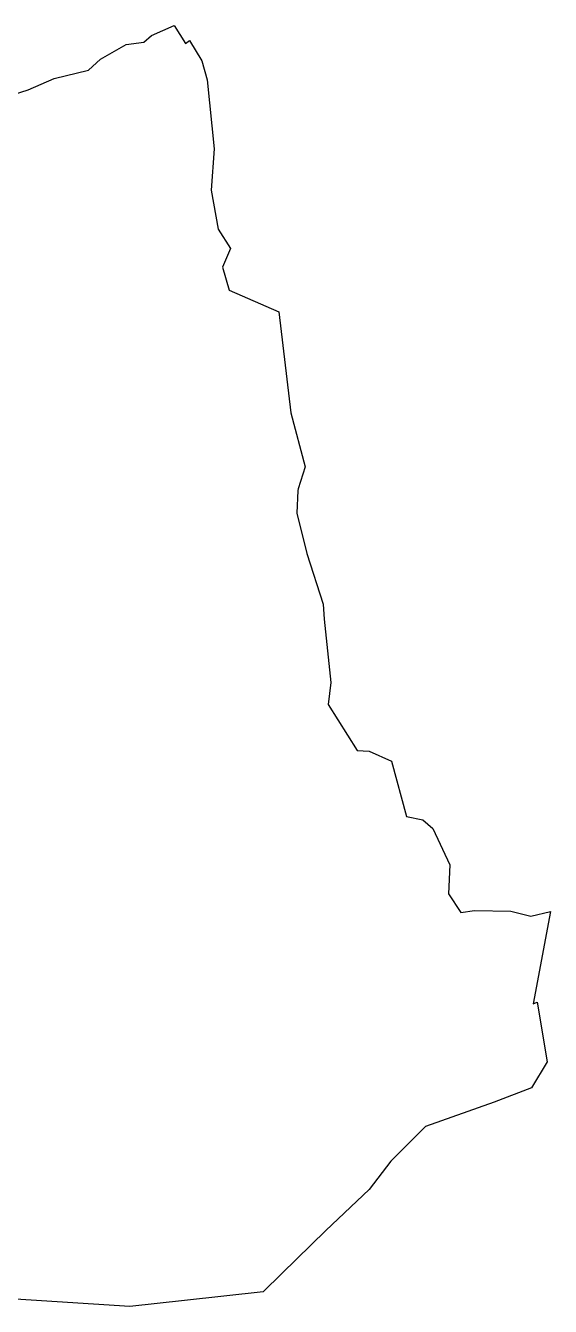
# Model space of a CAD drawing. Header units: metres. Extents: x 328551 to 333715, y 1800923 to 1805912.
# Drawn here: x 331671 to 333715, y 1800923 to 1805912 of the extents above; entities that cross this region are included whole.
import ezdxf

# ---------------------------------------------------------------- set-up
doc = ezdxf.new("R2010")
doc.units = ezdxf.units.M
doc.layers.add('VILLAGE BOUNDRY', color=10, linetype='Continuous')

msp = doc.modelspace()

# ---------------------------------------------------------------- linework, layer by layer
at = {"layer": 'VILLAGE BOUNDRY', "color": 3}
msp.add_lwpolyline([(331529.6, 1805613.6), (331681.8, 1805661.7), (331782.4, 1805706.2), (331915.6, 1805739.1), (331963, 1805782.2), (332063.5, 1805838.5), (332131.1, 1805848), (332161.9, 1805874.1), (332249.8, 1805912.5), (332294.2, 1805843.4), (332310, 1805854.8), (332358.2, 1805774.7), (332377.8, 1805700.7), (332405.2, 1805432.4), (332393.8, 1805271.4), (332420.9, 1805120), (332468.9, 1805044.1), (332437.5, 1804971.2), (332464.5, 1804882.2), (332657, 1804797.4), (332703.8, 1804404.1), (332759.4, 1804193.6), (332733.3, 1804108.2), (332731.1, 1804101.1), (332727, 1804012.9), (332766.4, 1803855.8), (332830.4, 1803657.9), (332833.5, 1803600.1), (332860.2, 1803352.9), (332850.1, 1803267), (332962.4, 1803087.9), (333009.4, 1803086.1), (333096, 1803046.4), (333154.5, 1802831.2), (333218.1, 1802818.8), (333256.8, 1802784.4), (333324, 1802643.3), (333318.8, 1802530.2), (333365.7, 1802456.9), (333419.1, 1802465.3), (333560.9, 1802462.8), (333638.3, 1802442.7), (333714.9, 1802461.5), (333647.7, 1802101.5), (333663.9, 1802108.2), (333702.7, 1801875.7), (333640.8, 1801773.7), (333496.6, 1801718.3), (333228.6, 1801623.3), (333093.3, 1801488.1), (333008.9, 1801377.5), (332840.7, 1801218.1), (332669.3, 1801051.2), (332596.2, 1800979.1), (332289.8, 1800945.8), (332077.5, 1800922.7), (331408.6, 1800965.1)], dxfattribs=at)

doc.saveas('drawing.dxf')
